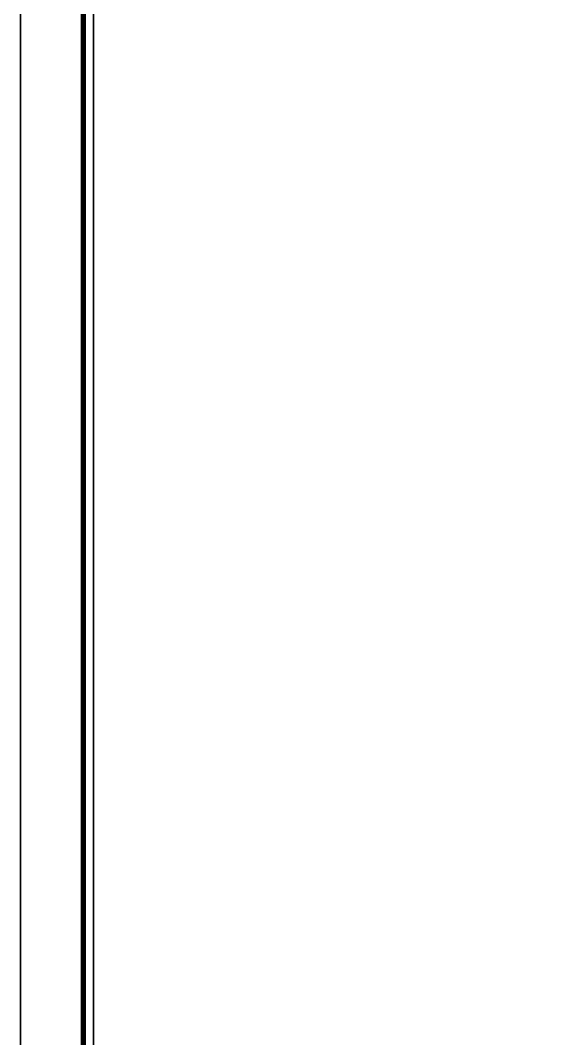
# Model space of a CAD drawing. Header units: inches. Extents: x 1359 to 46357, y -3807 to 191.
# Drawn here: x 23137.5 to 23225, y -952.9 to -781.6 of the extents above; entities that cross this region are included whole.
import ezdxf
from ezdxf.enums import TextEntityAlignment as Align

# ---------------------------------------------------------------- set-up
doc = ezdxf.new("R2010")
doc.units = ezdxf.units.IN
doc.header["$MEASUREMENT"] = 0
for name, color, linetype in [('2', 2, 'Continuous'), ('3', 3, 'Continuous'), ('CAUTAO', 7, 'Continuous')]:
    doc.layers.add(name, color=color, linetype=linetype)
doc.styles.add('ST4', font='VHARIALN.TTF')

# ---------------------------------------------------------------- blocks, each defined once
blk = doc.blocks.new('A2SBCVN-D')
at = {"layer": '2', "color": 157, "linetype": 'Continuous'}
blk.add_lwpolyline([(0, 420), (594, 420), (594, 0), (0, 0)], close=True, dxfattribs=at)
at = {"layer": '2', "color": 167, "linetype": 'Continuous', "const_width": 0.871}
blk.add_lwpolyline([(10.59, 9.07), (583.41, 9.07), (583.41, 410.93), (10.59, 410.93)], close=True, dxfattribs=at)
at = {"layer": '2', "color": 147, "linetype": 'Continuous'}
blk.add_lwpolyline([(12.33, 10.81), (581.67, 10.81), (581.67, 409.19), (12.33, 409.19)], close=True, dxfattribs=at)
at = {"layer": '3', "ltscale": 0.5, "style": 'ST4'}
for tag, p in [('TENBANVE', (551.34, 319.39)), ('STT', (569.26, 24.56))]:
    blk.add_attdef(tag, text='', height=3, dxfattribs=at).set_placement(p, align=Align.MIDDLE_CENTER)

msp = doc.modelspace()

# ---------------------------------------------------------------- linework, layer by layer
at = {"layer": 'CAUTAO', "color": 8}
msp.add_lwpolyline([(23149.8231, -700.1506), (23658.5121, -700.1506), (23658.5121, -1098.5305), (23149.8231, -1098.5305)], close=True, dxfattribs=at)

# ---------------------------------------------------------------- block references
at = {"layer": '2'}
for p in [(22543.492, -1109.3405), (23137.492, -1109.3405)]:
    msp.add_blockref('A2SBCVN-D', p, dxfattribs=at)

doc.saveas('drawing.dxf')
